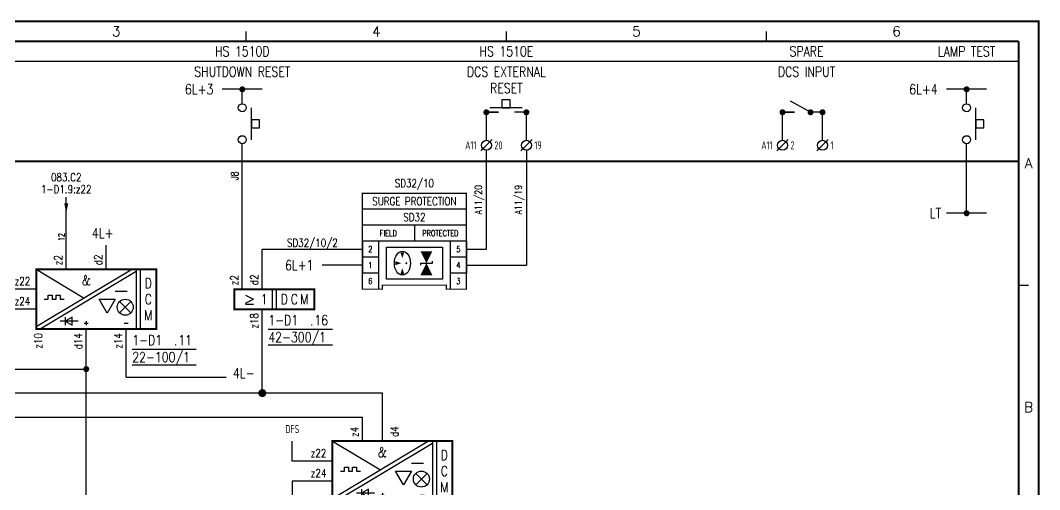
# Model space of a CAD drawing. Extents: x 0 to 414, y 0 to 285.
# Drawn here: x 154.5 to 409.3, y 167.9 to 285.2 of the extents above; entities that cross this region are included whole.
import ezdxf
from ezdxf.enums import TextEntityAlignment as Align

# ---------------------------------------------------------------- set-up
doc = ezdxf.new("R2010")
doc.units = 0
doc.header["$LTSCALE"] = 10
doc.header["$MEASUREMENT"] = 0
doc.layers.get('0').update_dxf_attribs({"linetype": 'CONTINUOUS'})
for name, color, linetype in [('ADD', 7, 'CONTINUOUS'), ('CATALOGUE', 7, 'CONTINUOUS'), ('COL', 7, 'CONTINUOUS'), ('COM', 6, 'CONTINUOUS'), ('COUNTER', 7, 'CONTINUOUS'), ('DES', 2, 'CONTINUOUS'), ('GROUP', 2, 'CONTINUOUS'), ('LAB', 2, 'CONTINUOUS'), ('LOCATION', 7, 'CONTINUOUS'), ('PCABGREY-0_22', 7, 'CONTINUOUS'), ('PREFIX', 2, 'CONTINUOUS'), ('RACK', 7, 'CONTINUOUS'), ('RECORD', 7, 'CONTINUOUS'), ('ROW', 7, 'CONTINUOUS'), ('SLOT', 7, 'CONTINUOUS'), ('SNA', 7, 'CONTINUOUS'), ('SPOTS', 3, 'CONTINUOUS'), ('TEXT', 2, 'CONTINUOUS'), ('TPOL', 2, 'CONTINUOUS'), ('UPS', 2, 'CONTINUOUS'), ('WIRENOS', 4, 'CONTINUOUS'), ('XR_FUNCTION', 7, 'CONTINUOUS'), ('XR_MAIN', 2, 'CONTINUOUS'), ('ZONE', 4, 'CONTINUOUS')]:
    doc.layers.add(name, color=color, linetype=linetype)
doc.layers.add('MCABGREY-0_22', color=4, linetype='CONTINUOUS', plot=False)
doc.styles.add('CATALOGU', font='ISOCP.shx', dxfattribs={"height": 2.5})
doc.styles.add('CROSSREF', font='ROMANS.shx', dxfattribs={"width": 0.8, "height": 1})
doc.styles.add('FUNCTION', font='ISOCP.shx', dxfattribs={"height": 2.5})
doc.styles.add('GROUP', font='romans.shx', dxfattribs={"width": 0.8, "height": 2.5})
doc.styles.add('LOCATION', font='ISOCP.shx', dxfattribs={"height": 2.5})
doc.styles.add('PINS', font='romans.shx', dxfattribs={"width": 0.8})
doc.styles.add('RACK', font='romans.shx', dxfattribs={"width": 0.8, "height": 2})
doc.styles.add('REFERENC', font='ISOCP.shx', dxfattribs={"height": 2.5})
doc.styles.add('ROMAND', font='ROMAND')
doc.styles.add('ROMANS', font='romans.shx', dxfattribs={"width": 0.8})
doc.styles.add('SLOT', font='romans.shx', dxfattribs={"width": 0.8, "height": 2})
doc.styles.add('SYMBOL', font='ISOCP.shx', dxfattribs={"height": 2.5})
doc.styles.add('TERMINAL', font='ISOCP.shx', dxfattribs={"height": 2.5})
doc.styles.add('WIRES', font='ROMANS.shx', dxfattribs={"width": 0.8, "height": 2})
doc.styles.add('ZONE', font='ISOCP.shx', dxfattribs={"height": 2.5})

# ---------------------------------------------------------------- blocks, each defined once
blk = doc.blocks.new('HS-A3LG1')
at = {"color": 1}
for p, q in [((211, 280), (211, 282.5)), ((276, 280), (276, 282.5)), ((341, 280), (341, 282.5)), ((404, 275), (16, 275)), ((404, 219), (406.5, 219))]:
    blk.add_line(p, q, dxfattribs=at)
at = {"color": 1, "const_width": 0.5}
blk.add_lwpolyline([(16, 3), (409, 3), (409, 285), (16, 285)], close=True, dxfattribs=at)
for points in [[(16, 280), (404, 280)], [(404, 38), (404, 280)], [(404, 250), (16, 250)]]:
    blk.add_lwpolyline(points, dxfattribs=at)
at = {"color": 2, "style": 'ROMAND'}
for s, p in [('3', (178.5, 282.5)), ('4', (243.5, 282.5)), ('5', (308.5, 282.5)), ('6', (373.5, 282.5)), ('A', (406.5, 249.5)), ('B', (406.5, 188.5))]:
    blk.add_text(s, height=2.5, dxfattribs=at).set_placement(p, align=Align.MIDDLE)
at = {"layer": 'COL', "style": 'ROMAND', "flags": 9}
for tag, p in [('COL1', (48.5, 282.5)), ('COL2', (113.5, 282.5)), ('COL3', (178.5, 282.5)), ('COL4', (243.5, 282.5)), ('COL5', (308.5, 282.5)), ('COL6', (373.5, 282.5))]:
    blk.add_attdef(tag, p, '', height=2.5, dxfattribs=at)
at = {"layer": 'ROW', "style": 'ROMAND', "flags": 9}
for tag, p in [('ROW1', (406.5, 249.5)), ('ROW2', (406.5, 188.5)), ('ROW3', (406.5, 127.5)), ('ROW4', (406.5, 66.5))]:
    blk.add_attdef(tag, p, '', height=2.5, dxfattribs=at)
at = {"layer": 'UPS', "color": 3, "style": 'ROMANS', "width": 0.8, "flags": 8}
blk.add_attdef('PROJS->NOMPRO', text='', height=1.7, rotation=90, dxfattribs=at).set_placement((13.5, 35), align=Align.MIDDLE_LEFT)
at = {"layer": 'UPS', "style": 'ROMANS', "width": 0.8, "flags": 8}
for tag, height, p in [('PLANOS->VERIF', 2.5, (293.5, 34.25)), ('PLANOS->CANVI1', 2.5, (109, 29.25)), ('PLANOS->NCAN1', 2.5, (149, 29.25)), ('PLANOS->DCAN1', 2.5, (262.5, 29.25)), ('PLANOS->ORIG', 2.5, (293.5, 29.25)), ('PLANOS->CANVI2', 2.5, (109, 24.25)), ('PLANOS->NCAN2', 2.5, (149, 24.25)), ('PLANOS->DCAN2', 2.5, (262.5, 24.25)), ('PLANOS->HECHF', 2.5, (293.5, 24.25)), ('PLANOS->CANVI3', 2.5, (109, 19.25)), ('PLANOS->NCAN3', 2.5, (149, 19.25)), ('PLANOS->DCAN3', 2.5, (262.5, 19.25)), ('PLANOS->HECHD', 2.5, (293.5, 19.25)), ('PLANOS->CANVI4', 2.5, (109, 14.25)), ('PLANOS->NCAN4', 2.5, (149, 14.25)), ('PLANOS->DCAN4', 2.5, (262.5, 14.25)), ('PLANOS->DATACREA', 2.5, (293.5, 14.25)), ('PLANOS->CANVI5', 2.5, (109, 9.25)), ('PLANOS->NCAN5', 2.5, (149, 9.25)), ('PLANOS->DCAN5', 2.5, (262.5, 9.25)), ('PLANOS->NR1', 2.5, (293.5, 9.25)), ('PROJS->DESCPRO3', 5, (345.5, 5.5)), ('PLANOS->PLANO', 5, (378.5, 5.5)), ('PLANOS->USER', 5, (402.75, 5.5)), ('PLANOS->NR2', 2.5, (293.5, 4.25))]:
    blk.add_attdef(tag, text='', height=height, dxfattribs=at).set_placement(p, align=Align.CENTER)
at = {"layer": 'UPS', "style": 'ROMANS', "width": 3.1263, "flags": 8}
blk.add_attdef('PLANOS->MCAN1', text='', height=2.5, rotation=0.061173, dxfattribs=at).set_placement((155, 31.6443), (254, 31.75), align=Align.FIT)
at = {"layer": 'UPS', "style": 'ROMANS', "flags": 8}
for tag, width, p, p2 in [('PLANOS->MCAN2', 3.0574, (155, 26.75), (254, 26.75)), ('PLANOS->MCAN3', 3.0574, (155, 21.75), (254, 21.75)), ('PLANOS->MCAN4', 3.0462, (155, 16.75), (254, 16.75)), ('PLANOS->MCAN5', 3.0574, (155, 11.75), (254, 11.75))]:
    blk.add_attdef(tag, text='', height=2.5, dxfattribs=dict(at, width=width)).set_placement(p, p2, align=Align.FIT)
at = {"layer": 'UPS', "style": 'ROMANS', "width": 0.8, "flags": 8}
blk.add_attdef('PLANOS->DENOM', (313.5, 24.25), '', height=2.5, dxfattribs=at)
at = {"layer": 'UPS', "color": 4, "style": 'ROMANS', "width": 0.8, "flags": 8}
for tag, p in [('PROJS->DESCPRO1', (303, 19.25)), ('PROJS->DESCPRO2', (303, 14.25))]:
    blk.add_attdef(tag, p, '', height=2.5, dxfattribs=at)
at = {"layer": 'UPS', "color": 3, "style": 'ROMANS', "width": 0.8, "flags": 8}
blk.add_attdef('PLANOS->PROTOTIPO', text='', height=1.7, dxfattribs=at).set_placement((39.5, 5.5), align=Align.MIDDLE_LEFT)
at = {"layer": 'UPS', "style": 'ROMANS', "width": 0.8, "flags": 8}
blk.add_attdef('PLANOS->OBS4', text='', height=2.5, dxfattribs=at).set_placement((107, 5.5), align=Align.MIDDLE_LEFT)
blk = doc.blocks.new('42-300-1')
for p, q in [((7.5, 0), (7.5, -5)), ((8.5, 0), (8.5, -5)), ((0.8254, -1.5188), (2.8254, -2.5188)), ((0.8254, -3.5188), (2.8254, -2.5188)), ((0.8254, -3.7688), (2.8254, -3.7688)), ((6.5, -10), (22.5, -10)), ((22.5, -14), (6.5, -14))]:
    blk.add_line(p, q)
at = {"const_width": 0.5}
blk.add_lwpolyline([(-2, -5), (18, -5), (18, 0), (-2, 0)], close=True, dxfattribs=at)
at = {"style": 'ROMANS', "width": 0.8}
blk.add_text('1', height=2.5, dxfattribs=at).set_placement((4.5754, -3.7688))
for s, p in [('D', (10.5, -2.5)), ('C', (13, -2.5)), ('M', (15.5, -2.5))]:
    blk.add_text(s, height=2.5, dxfattribs=at).set_placement(p, align=Align.MIDDLE)
at = {"layer": 'ADD', "style": 'PINS', "width": 0.8, "flags": 1}
blk.add_attdef('ADD1', (20, 8), '', height=1.5, dxfattribs=at)
at = {"layer": 'COM', "style": 'PINS', "width": 0.8, "flags": 1}
blk.add_attdef('COM1', (20, 4), '', height=1.5, dxfattribs=at)
at = {"layer": 'DES', "style": 'PINS', "width": 0.8, "flags": 1}
blk.add_attdef('DES1', (20, 6), '', height=1.5, dxfattribs=at)
at = {"layer": 'GROUP', "style": 'GROUP', "width": 0.8, "flags": 1}
blk.add_attdef('GROUP', (20, -2), '', height=1.5, dxfattribs=at)
at = {"layer": 'LAB', "style": 'PINS', "width": 0.8}
blk.add_attdef('LAB1', text='', height=2.5, dxfattribs=at).set_placement((6.5, -12), align=Align.MIDDLE_LEFT)
at = {"layer": 'RACK', "style": 'RACK', "width": 0.8}
blk.add_attdef('RACK', (6.5, -9), '', height=2.5, dxfattribs=at)
at = {"layer": 'SLOT', "style": 'SLOT', "width": 0.8}
blk.add_attdef('SLOT', (18, -9), '', height=2.5, dxfattribs=at)
at = {"layer": 'SNA', "style": 'SYMBOL', "width": 0.8, "flags": 1}
blk.add_attdef('SNA', (20, 0), '', height=1.5, dxfattribs=at)
at = {"layer": 'TEXT', "color": 3, "style": 'PINS', "width": 0.8}
blk.add_text('z2', height=2, rotation=90, dxfattribs=at).set_placement((-2, 1), align=Align.MIDDLE_LEFT)
at = {"layer": 'TEXT', "style": 'ROMANS', "width": 0.8}
blk.add_text('.', height=2, dxfattribs=at).set_placement((17, -9))
at = {"layer": 'TPOL', "style": 'PINS', "width": 0.8}
for tag, p in [('CN2', (4, 1)), ('CN1', (-1, 1))]:
    blk.add_attdef(tag, p, '', height=2, rotation=90, dxfattribs=at)
blk.add_attdef('CN3', text='', height=2, rotation=90, dxfattribs=at).set_placement((4, -6), align=Align.RIGHT)
at = {"layer": 'XR_FUNCTION', "style": 'FUNCTION', "width": 0.8, "flags": 1}
blk.add_attdef('XR_FUNCTION', (20, 2), '', height=1.5, dxfattribs=at)
at = {"layer": 'XR_MAIN', "style": 'CROSSREF', "width": 0.8, "flags": 1}
blk.add_attdef('XR_MAIN', (20, -4), '', height=1.5, dxfattribs=at)
blk = doc.blocks.new('22-100-1')
for p, q in [((-17.5, -5), (-17.5, 0)), ((16.5282, 0), (-7.5, -14.4169)), ((-7.5, 0), (4.5141, -7.2085)), ((17.5, 0), (17.5, -15)), ((18.5, 0), (18.5, -15)), ((17.5, -0.5831), (-6.5282, -15)), ((-7.5, -5), (-17.5, -5)), ((-5.5, -7.5), (-4.5, -7.5)), ((-4.5, -6.5), (-3.5, -6.5)), ((-4.5, -7.5), (-4.5, -6.5)), ((-3.5, -6.5), (-3.5, -7.5)), ((-3.5, -7.5), (-2.5, -7.5)), ((-2.5, -6.5), (-1.5, -6.5)), ((-2.5, -7.5), (-2.5, -6.5)), ((-1.5, -6.5), (-1.5, -7.5)), ((-1.5, -7.5), (-0.5, -7.5)), ((8.25, -7.5), (12.25, -7.5)), ((10.25, -10.9641), (8.25, -7.5)), ((12.25, -7.5), (10.25, -10.9641)), ((12.25, -5.5), (15.25, -5.5)), ((-7.5, -10), (-17.5, -10)), ((-17.5, -10), (-17.5, -15)), ((13.3358, -8.0858), (16.1642, -10.9142)), ((13.3358, -10.9142), (16.1642, -8.0858)), ((1.5, -12), (-0.2321, -13)), ((-0.2321, -12), (-0.2321, -14)), ((1.5, -14), (1.5, -12)), ((3, -13), (-1.5, -13)), ((-0.2321, -13), (1.5, -14)), ((4.5, -13.5), (5.5, -13.5)), ((5, -13), (5, -14)), ((14.5, -13.5), (15.5, -13.5)), ((16.5, -20), (32.5, -20)), ((32.5, -24), (16.5, -24))]:
    blk.add_line(p, q)
at = {"const_width": 0.5}
blk.add_lwpolyline([(-7.5, -15), (22.5, -15), (22.5, 0), (-7.5, 0)], close=True, dxfattribs=at)
blk.add_circle((14.75, -9.5), 2)
at = {"style": 'ROMANS', "width": 0.8}
blk.add_text('&', height=2.5, dxfattribs=at).set_placement((5, -4), align=Align.CENTER)
for s, p in [('D', (20.5, -3.5)), ('C', (20.5, -7.5)), ('M', (20.5, -11.5))]:
    blk.add_text(s, height=2.5, dxfattribs=at).set_placement(p, align=Align.MIDDLE)
at = {"layer": 'ADD', "style": 'PINS', "width": 0.8, "flags": 1}
blk.add_attdef('ADD1', (25, -2), '', height=1.5, dxfattribs=at)
at = {"layer": 'COM', "style": 'PINS', "width": 0.8, "flags": 1}
blk.add_attdef('COM1', (25, -6), '', height=1.5, dxfattribs=at)
at = {"layer": 'DES', "style": 'PINS', "width": 0.8, "flags": 1}
blk.add_attdef('DES1', (25, -4), '', height=1.5, dxfattribs=at)
at = {"layer": 'GROUP', "style": 'GROUP', "width": 0.8, "flags": 1}
blk.add_attdef('GROUP', (25, -12), '', height=1.5, dxfattribs=at)
at = {"layer": 'LAB', "style": 'PINS', "width": 0.8}
blk.add_attdef('LAB1', text='', height=2.5, dxfattribs=at).set_placement((16.5, -22), align=Align.MIDDLE_LEFT)
at = {"layer": 'LOCATION', "style": 'LOCATION', "width": 0.8}
blk.add_attdef('LOCATION', text='', height=2, dxfattribs=at).set_placement((-17.5, 2), align=Align.CENTER)
blk.add_attdef('ZONE', text='', height=2, dxfattribs=at).set_placement((-17.5, -17), align=Align.TOP_CENTER)
at = {"layer": 'RACK', "style": 'RACK', "width": 0.8}
blk.add_attdef('RACK', (16.5, -19), '', height=2.5, dxfattribs=at)
at = {"layer": 'SLOT', "style": 'SLOT', "width": 0.8}
blk.add_attdef('SLOT', (28, -19), '', height=2.5, dxfattribs=at)
at = {"layer": 'SNA', "style": 'SYMBOL', "width": 0.8, "flags": 1}
blk.add_attdef('SNA', (25, -10), '', height=1.5, dxfattribs=at)
at = {"layer": 'TEXT', "color": 3, "style": 'PINS', "width": 0.8}
blk.add_text('z2', height=2, rotation=90, dxfattribs=at).set_placement((-2, 1), align=Align.MIDDLE_LEFT)
at = {"layer": 'TEXT', "style": 'ROMANS', "width": 0.8}
blk.add_text('.', height=2, dxfattribs=at).set_placement((27, -19))
at = {"layer": 'TPOL', "style": 'PINS', "width": 0.8}
for tag, p in [('CN2', (9, 1)), ('CN1', (-1, 1))]:
    blk.add_attdef(tag, p, '', height=2, rotation=90, dxfattribs=at)
for tag, p in [('CN6', (-9, -4)), ('CN7', (-9, -9))]:
    blk.add_attdef(tag, text='', height=2, dxfattribs=at).set_placement(p, align=Align.RIGHT)
for tag, p in [('CN3', (-6, -16)), ('CN4', (4, -16)), ('CN5', (14, -16))]:
    blk.add_attdef(tag, text='', height=2, rotation=90, dxfattribs=at).set_placement(p, align=Align.RIGHT)
at = {"layer": 'XR_FUNCTION', "style": 'FUNCTION', "width": 0.8, "flags": 1}
blk.add_attdef('XR_FUNCTION', (25, -8), '', height=1.5, dxfattribs=at)
at = {"layer": 'XR_MAIN', "style": 'CROSSREF', "width": 0.8, "flags": 1}
blk.add_attdef('XR_MAIN', (25, -14), '', height=1.5, dxfattribs=at)
blk = doc.blocks.new('EQUPOT02')
blk.add_line((0, -4), (0, 0))
blk.add_solid([(0.5, -1.5), (-0.5, -1.5), (0, -4)])
at = {"layer": 'TEXT', "style": 'ROMANS', "width": 0.8}
blk.add_attdef('CONNECTION', text='', height=2, dxfattribs=at).set_placement((0, 1), align=Align.CENTER)
at = {"layer": 'TPOL', "style": 'ROMANS', "flags": 8}
blk.add_attdef('CN1', text='', height=0.0025, rotation=270, dxfattribs=at).set_placement((0, -3.25), align=Align.MIDDLE_RIGHT)
at = {"layer": 'XR_FUNCTION', "style": 'FUNCTION', "width": 0.8, "flags": 1}
blk.add_attdef('XR_FUNCTION', text='', height=1, dxfattribs=at).set_placement((0, -3), align=Align.CENTER)
at = {"layer": 'XR_MAIN', "style": 'CROSSREF', "width": 0.8}
for tag in ['XR_PREV', 'XR_NEXT']:
    blk.add_attdef(tag, text='', height=2, dxfattribs=at).set_placement((0, 4), align=Align.CENTER)
blk = doc.blocks.new('22-100-2')
for p, q in [((-17.5, -5), (-17.5, 0)), ((16.5282, 0), (-7.5, -14.4169)), ((-7.5, 0), (4.5141, -7.2085)), ((17.5, 0), (17.5, -15)), ((18.5, 0), (18.5, -15)), ((17.5, -0.5831), (-6.5282, -15)), ((-7.5, -5), (-17.5, -5)), ((-5.5, -7.5), (-4.5, -7.5)), ((-4.5, -6.5), (-3.5, -6.5)), ((-4.5, -7.5), (-4.5, -6.5)), ((-3.5, -6.5), (-3.5, -7.5)), ((-3.5, -7.5), (-2.5, -7.5)), ((-2.5, -6.5), (-1.5, -6.5)), ((-2.5, -7.5), (-2.5, -6.5)), ((-1.5, -6.5), (-1.5, -7.5)), ((-1.5, -7.5), (-0.5, -7.5)), ((8.25, -7.5), (12.25, -7.5)), ((10.25, -10.9641), (8.25, -7.5)), ((12.25, -7.5), (10.25, -10.9641)), ((12.25, -5.5), (15.25, -5.5)), ((-7.5, -10), (-17.5, -10)), ((-17.5, -10), (-17.5, -15)), ((13.3358, -8.0858), (16.1642, -10.9142)), ((13.3358, -10.9142), (16.1642, -8.0858)), ((1.5, -12), (-0.2321, -13)), ((-0.2321, -12), (-0.2321, -14)), ((1.5, -14), (1.5, -12)), ((3, -13), (-1.5, -13)), ((-0.2321, -13), (1.5, -14)), ((4.5, -13.5), (5.5, -13.5)), ((5, -13), (5, -14)), ((14.5, -13.5), (15.5, -13.5)), ((16.5, -20), (32.5, -20)), ((32.5, -24), (16.5, -24))]:
    blk.add_line(p, q)
at = {"const_width": 0.5}
blk.add_lwpolyline([(-7.5, -15), (22.5, -15), (22.5, 0), (-7.5, 0)], close=True, dxfattribs=at)
blk.add_circle((14.75, -9.5), 2)
at = {"style": 'ROMANS', "width": 0.8}
blk.add_text('&', height=2.5, dxfattribs=at).set_placement((5, -4), align=Align.CENTER)
for s, p in [('D', (20.5, -3.5)), ('C', (20.5, -7.5)), ('M', (20.5, -11.5))]:
    blk.add_text(s, height=2.5, dxfattribs=at).set_placement(p, align=Align.MIDDLE)
at = {"layer": 'ADD', "style": 'PINS', "width": 0.8, "flags": 1}
blk.add_attdef('ADD1', (25, -2), '', height=1.5, dxfattribs=at)
at = {"layer": 'COM', "style": 'PINS', "width": 0.8, "flags": 1}
blk.add_attdef('COM1', (25, -6), '', height=1.5, dxfattribs=at)
at = {"layer": 'DES', "style": 'PINS', "width": 0.8, "flags": 1}
blk.add_attdef('DES1', (25, -4), '', height=1.5, dxfattribs=at)
at = {"layer": 'GROUP', "style": 'GROUP', "width": 0.8, "flags": 1}
blk.add_attdef('GROUP', (25, -12), '', height=1.5, dxfattribs=at)
at = {"layer": 'LAB', "style": 'PINS', "width": 0.8}
blk.add_attdef('LAB1', text='', height=2.5, dxfattribs=at).set_placement((16.5, -22), align=Align.MIDDLE_LEFT)
at = {"layer": 'LOCATION', "style": 'LOCATION', "width": 0.8}
blk.add_attdef('LOCATION', text='', height=2, dxfattribs=at).set_placement((-17.5, 2), align=Align.CENTER)
blk.add_attdef('ZONE', text='', height=2, dxfattribs=at).set_placement((-17.5, -17), align=Align.TOP_CENTER)
at = {"layer": 'RACK', "style": 'RACK', "width": 0.8}
blk.add_attdef('RACK', (16.5, -19), '', height=2.5, dxfattribs=at)
at = {"layer": 'SLOT', "style": 'SLOT', "width": 0.8}
blk.add_attdef('SLOT', (28, -19), '', height=2.5, dxfattribs=at)
at = {"layer": 'SNA', "style": 'SYMBOL', "width": 0.8, "flags": 1}
blk.add_attdef('SNA', (25, -10), '', height=1.5, dxfattribs=at)
at = {"layer": 'TEXT', "color": 3, "style": 'PINS', "width": 0.8}
blk.add_text('z4', height=2, rotation=90, dxfattribs=at).set_placement((-2, 1), align=Align.MIDDLE_LEFT)
at = {"layer": 'TEXT', "style": 'ROMANS', "width": 0.8}
blk.add_text('.', height=2, dxfattribs=at).set_placement((27, -19))
at = {"layer": 'TPOL', "style": 'PINS', "width": 0.8}
for tag, p in [('CN2', (9, 1)), ('CN1', (-1, 1))]:
    blk.add_attdef(tag, p, '', height=2, rotation=90, dxfattribs=at)
for tag, p in [('CN6', (-9, -4)), ('CN7', (-9, -9))]:
    blk.add_attdef(tag, text='', height=2, dxfattribs=at).set_placement(p, align=Align.RIGHT)
for tag, p in [('CN3', (-6, -16)), ('CN4', (4, -16)), ('CN5', (14, -16))]:
    blk.add_attdef(tag, text='', height=2, rotation=90, dxfattribs=at).set_placement(p, align=Align.RIGHT)
at = {"layer": 'XR_FUNCTION', "style": 'FUNCTION', "width": 0.8, "flags": 1}
blk.add_attdef('XR_FUNCTION', (25, -8), '', height=1.5, dxfattribs=at)
at = {"layer": 'XR_MAIN', "style": 'CROSSREF', "width": 0.8, "flags": 1}
blk.add_attdef('XR_MAIN', (25, -14), '', height=1.5, dxfattribs=at)
blk = doc.blocks.new('TERM01')
blk.add_line((1.4142, 1.4142), (-1.4142, -1.4142))
blk.add_circle((0, 0), 1.25)
at = {"layer": 'CATALOGUE', "style": 'CATALOGU', "width": 0.8, "flags": 9}
blk.add_attdef('CATALOGUE', (2, -3.5), '', height=0.5, dxfattribs=at)
at = {"layer": 'COUNTER', "style": 'SYMBOL', "width": 0.8, "flags": 8}
blk.add_attdef('COUNTER', text='', height=2, dxfattribs=at).set_placement((2, 0), align=Align.MIDDLE_LEFT)
at = {"layer": 'LOCATION', "style": 'LOCATION', "width": 0.8, "flags": 1}
blk.add_attdef('LOCATION', (2, -4.25), '', height=0.5, dxfattribs=at)
at = {"layer": 'PREFIX', "style": 'TERMINAL', "width": 0.8}
blk.add_attdef('PREFIX', text='', height=2, dxfattribs=at).set_placement((-2.5, 0), align=Align.MIDDLE_RIGHT)
at = {"layer": 'RECORD', "style": 'REFERENC', "width": 0.8, "flags": 9}
blk.add_attdef('RECORD', (2, -2.75), '', height=0.5, dxfattribs=at)
at = {"layer": 'SNA', "style": 'SYMBOL', "width": 0.8, "flags": 9}
blk.add_attdef('SNA', (2, -2), '', height=0.5, dxfattribs=at)
at = {"layer": 'TPOL', "style": 'PINS', "width": 0.8, "flags": 9}
blk.add_attdef('CN2', (0, 1.5), '', height=0.5, dxfattribs=at)
blk.add_attdef('CN1', text='', height=0.5, dxfattribs=at).set_placement((0, -1.5), align=Align.TOP_LEFT)
at = {"layer": 'ZONE', "style": 'ZONE', "width": 0.8, "flags": 1}
blk.add_attdef('ZONE', (2, -5), '', height=0.5, dxfattribs=at)

msp = doc.modelspace()

# ---------------------------------------------------------------- linework, layer by layer
for p, q in [((266, 238), (240, 238)), ((266, 234), (240, 234)), ((253, 234), (253, 230)), ((266, 230), (240, 230)), ((244, 230), (244, 218)), ((262, 218), (262, 230)), ((246, 228.5), (260, 228.5)), ((246, 220.5), (246, 228.5)), ((260, 228.5), (260, 220.5)), ((244, 226), (240, 226)), ((254.5, 224.5), (257.5, 224.5)), ((254.5, 224.5), (254.5, 224)), ((257.5, 224.5), (257.5, 225)), ((266, 226), (262, 226)), ((244, 222), (240, 222)), ((266, 222), (262, 222)), ((260, 220.5), (246, 220.5))]:
    msp.add_line(p, q)
at = {"const_width": 0.3}
msp.add_lwpolyline([(261, 219), (261, 218), (266, 218), (266, 242), (240, 242), (240, 218), (245, 218), (245, 219)], close=True, dxfattribs=at)
for points in [[(250, 227.25, 1, 0, 0), (250, 225.75, 0, 0, 0)], [(256, 227.5, 3, 0, 0), (256, 224.5, 0, 0, 0)], [(248.25, 224.5, 1, 0, 0), (249.75, 224.5, 0, 0, 0)], [(256, 221.5, 3, 0, 0), (256, 224.5, 0, 0, 0)], [(250, 221.75, 1, 0, 0), (250, 223.25, 0, 0, 0)]]:
    msp.add_lwpolyline(points, format="xyseb")
at = {"const_width": 0.25}
msp.add_lwpolyline([(250.875, 224.5, 1), (251.125, 224.5, 1)], format="xyb", close=True, dxfattribs=at)
msp.add_ellipse((250, 224.5), major_axis=(0, -3), ratio=0.6667)
at = {"layer": 'PCABGREY-0_22'}
for p, q in [((210, 268), (205, 268)), ((210, 264.4), (210, 268)), ((215, 268), (210, 268)), ((391, 268), (386, 268)), ((391, 264.4), (391, 268)), ((396, 268), (391, 268)), ((352, 262.25), (347, 265)), ((212.3333, 255.4), (212.3333, 263.4)), ((279.8991, 263.3406), (271.8991, 263.3406)), ((393.3333, 255.4), (393.3333, 263.4)), ((271, 255.25), (271, 262.25)), ((274, 262.25), (271, 262.25)), ((271, 262.25), (274, 262.25)), ((281, 262.25), (278, 262.25)), ((281, 262.25), (278, 262.25)), ((281, 255.25), (281, 262.25)), ((345, 255.25), (345, 262.25)), ((348, 262.25), (345, 262.25)), ((345, 262.25), (348, 262.25)), ((355, 262.25), (352, 262.25)), ((355, 262.25), (352, 262.25)), ((355, 255.25), (355, 262.25)), ((210, 218), (210, 254.4)), ((271, 228), (271, 252.75)), ((281, 252.75), (281, 224)), ((391, 237), (391, 254.4)), ((166, 230), (166, 237)), ((391, 237), (386, 237)), ((396, 237), (391, 237)), ((166, 223), (166, 230)), ((240, 230), (240, 226)), ((266, 230), (266, 226)), ((176, 223), (176, 229)), ((215, 228), (240, 228)), ((215, 218), (215, 228)), ((266, 228), (271, 228)), ((240, 226), (240, 222)), ((266, 226), (266, 222)), ((240, 224), (230, 224)), ((266, 224), (281, 224)), ((215, 192), (215, 213)), ((171, 198), (171, 208)), ((181, 196), (181, 208)), ((68, 198), (171, 198)), ((171, 148), (171, 198)), ((181, 196), (206, 196)), ((245, 192), (134, 192)), ((245, 180), (245, 192)), ((129, 186), (240, 186)), ((240, 180), (240, 186))]:
    msp.add_line(p, q, dxfattribs=at)
for points in [[(276.8991, 263.3406), (276.8991, 265.3406), (274.8991, 265.3406), (274.8991, 263.3406)], [(212.3333, 258.4), (214.3333, 258.4), (214.3333, 260.4), (212.3333, 260.4)], [(393.3333, 258.4), (395.3333, 258.4), (395.3333, 260.4), (393.3333, 260.4)]]:
    msp.add_lwpolyline(points, close=True, dxfattribs=at)
for centre in [(210, 263.4), (391, 263.4), (210, 255.4), (391, 255.4)]:
    msp.add_circle(centre, 1, dxfattribs=at)
at = {"layer": 'SPOTS', "color": 7}
for points, const_width in [([(209.625, 268, 1), (210.375, 268, 1)], 0.75), ([(390.625, 268, 1), (391.375, 268, 1)], 0.75), ([(270.625, 262.25, 1), (271.375, 262.25, 1)], 0.75), ([(280.625, 262.25, 1), (281.375, 262.25, 1)], 0.75), ([(344.625, 262.25, 1), (345.375, 262.25, 1)], 0.75), ([(351.625, 262.25, 1), (352.375, 262.25, 1)], 0.75), ([(354.625, 262.25, 1), (355.375, 262.25, 1)], 0.75), ([(390.625, 237, 1), (391.375, 237, 1)], 0.75), ([(170.625, 198, 1), (171.375, 198, 1)], 0.75), ([(214.5, 192, 1), (215.5, 192, 1)], 1)]:
    msp.add_lwpolyline(points, format="xyb", close=True, dxfattribs=dict(at, const_width=const_width))

# ---------------------------------------------------------------- block references
msp.add_blockref('HS-A3LG1', (0, 0))
for name, p, values in [('TERM01', (271, 254), {'COUNTER': '20', 'PREFIX': 'A11'}), ('TERM01', (281, 254), {'COUNTER': '19'}), ('TERM01', (345, 254), {'COUNTER': '2', 'PREFIX': 'A11'}), ('TERM01', (355, 254), {'COUNTER': '1'}), ('EQUPOT02', (166, 241), {'CN1': '1', 'CONNECTION': '1-D1.9:z22', 'XR_PREV': '083.C2'}), ('22-100-1', (166, 223), {'CN1': 'z2', 'CN2': 'd2', 'CN3': 'z10', 'CN4': 'd14', 'CN5': 'z14', 'CN6': 'z22', 'CN7': 'z24', 'LAB1': '22-100/1', 'RACK': '1-D1', 'LOCATION': 'DFS', 'ZONE': 'DFZ', 'SLOT': '11'}), ('42-300-1', (210, 218), {'CN1': 'z2', 'CN2': 'd2', 'CN3': 'z18', 'LAB1': '42-300/1', 'RACK': '1-D1', 'SLOT': '16'}), ('22-100-2', (240, 180), {'CN1': 'z4', 'CN2': 'd4', 'CN3': 'd10', 'CN4': 'd16', 'CN5': 'z16', 'CN6': 'z22', 'CN7': 'z24', 'LAB1': '22-100/2', 'RACK': '1-D1', 'LOCATION': 'DFS', 'ZONE': 'DFZ', 'SLOT': '11'})]:
    msp.add_blockref(name, p).add_auto_attribs(values)

# ---------------------------------------------------------------- texts
at = {"style": 'ROMANS', "width": 0.8}
for s, height, p in [('SURGE PROTECTION', 2, (253, 240)), ('SD32', 2, (253, 236)), ('FIELD', 1.5, (246.5, 232)), ('PROTECTED', 1.5, (259.5, 232)), ('2', 1.5, (242, 228)), ('5', 1.5, (264, 228)), ('1', 1.5, (242, 224)), ('4', 1.5, (264, 224)), ('6', 1.5, (242, 220)), ('3', 1.5, (264, 220))]:
    msp.add_text(s, height=height, dxfattribs=at).set_placement(p, align=Align.MIDDLE)
at = {"layer": 'MCABGREY-0_22', "style": 'WIRES', "width": 0.8}
msp.add_text('12', height=1.5, rotation=90, dxfattribs=at).set_placement((166, 230), align=Align.BOTTOM_LEFT)
at = {"layer": 'TEXT', "style": 'ROMANS', "width": 0.8}
for s, p in [('HS 1510D', (210, 277.5)), ('HS 1510E', (276, 277.5)), ('SPARE', (351, 277.5)), ('LAMP TEST', (391, 277.5)), ('SHUTDOWN RESET', (210, 272.4)), ('DCS EXTERNAL', (276, 272.4)), ('DCS INPUT', (351, 272.4)), ('6L+3', (199.2198, 268)), ('RESET', (276, 268.3)), ('6L+4', (380.2198, 268)), ('LT', (383.2198, 237)), ('6L+1', (224.2198, 224))]:
    msp.add_text(s, height=2.5, dxfattribs=at).set_placement(p, align=Align.MIDDLE)
msp.add_text('SD32/10', height=2, dxfattribs=at).set_placement((253, 243.5), align=Align.CENTER)
for s, p in [('4L+', (172.4046, 232)), ('4L-', (207.6667, 197))]:
    msp.add_text(s, height=2.5, dxfattribs=at).set_placement(p, align=Align.MIDDLE_LEFT)
at = {"layer": 'TEXT', "color": 4, "style": 'WIRES', "width": 0.8}
msp.add_text('SD32/10/2', height=2, dxfattribs=at).set_placement((227.5, 228), align=Align.BOTTOM_CENTER)
at = {"layer": 'WIRENOS', "style": 'ROMANS', "width": 0.8}
for s, p in [('J8', (208.1095, 246.3546)), ('A11/20', (269.1095, 240.375)), ('A11/19', (279.1095, 240.375))]:
    msp.add_text(s, height=1.8, rotation=90, dxfattribs=at).set_placement(p, align=Align.MIDDLE)

doc.saveas('drawing.dxf')
